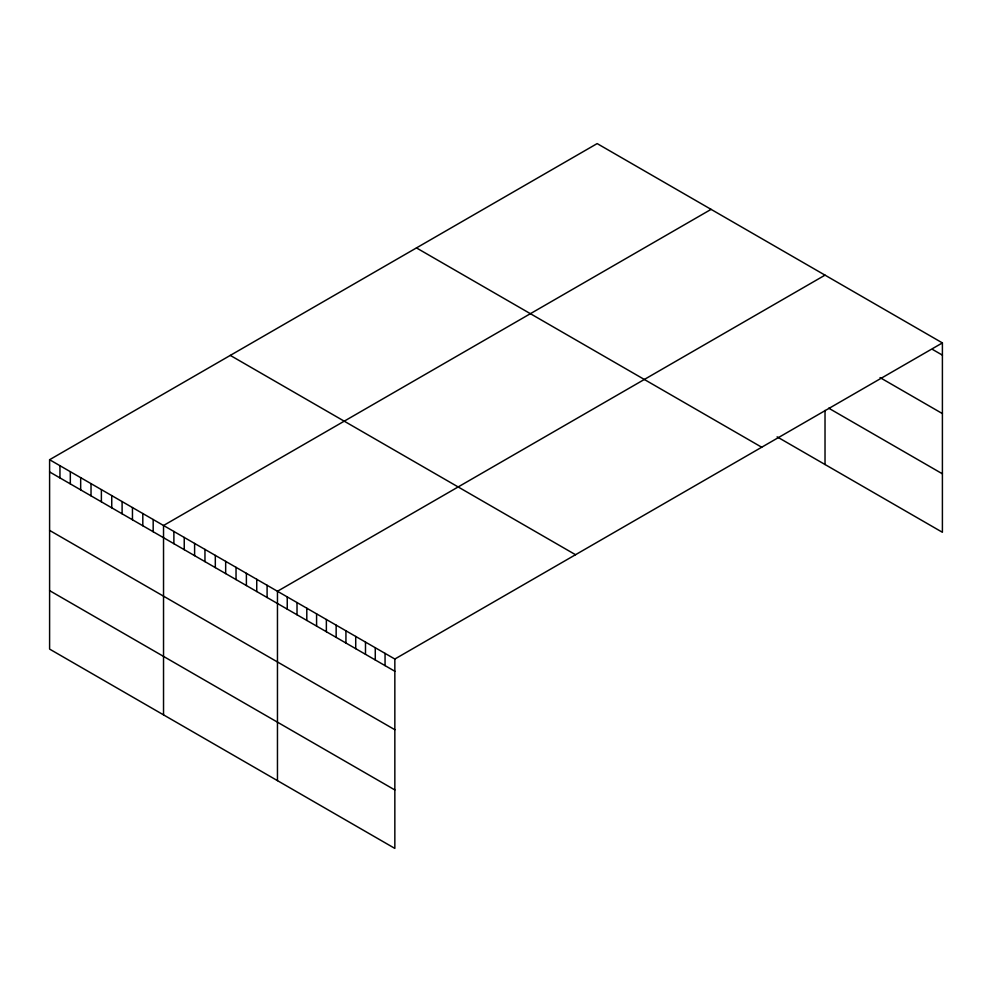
<?xml version="1.0" encoding="UTF-8"?>
<svg xmlns="http://www.w3.org/2000/svg" width="992" height="992" viewBox="0 0 992 992"><rect width="100%" height="100%" fill="white"/><g stroke="black" fill="none" stroke-linecap="round" stroke-linejoin="round"><path stroke-width="1.49" d="M49.6 459.718L394.841 659.035L394.841 848.408L49.6 649.09L49.6 459.718L597.159 143.592L942.4 342.91L942.4 532.282L777.12 436.852M711.09 209.362L163.531 525.5L163.531 714.872M825.022 275.144L277.462 591.269L277.462 780.642M394.841 659.035L942.4 342.91M932.616 349.482L942.4 355.136M880.04 377.592L942.4 413.59M828.692 408.171L942.4 473.816M416.466 247.913L761.707 447.231M230.293 355.396L575.534 554.714M49.6 471.932L394.841 671.262M49.6 530.398L394.841 729.715M49.6 590.624L394.841 789.954M825.022 410.44L825.022 464.516M385.057 653.393L385.057 665.607M375.274 647.751L375.274 659.965M365.49 642.097L365.49 654.323M355.719 636.455L355.719 648.669M345.935 630.8L345.935 643.027M336.152 625.158L336.152 637.372M326.368 619.504L326.368 631.73M316.584 613.862L316.584 626.076M306.801 608.208L306.801 620.434M297.017 602.566L297.017 614.78M287.246 596.924L287.246 609.138M267.096 585.292L267.096 597.506M256.742 579.316L256.742 591.53M246.388 573.326L246.388 585.553M236.034 567.35L236.034 579.576M225.668 561.373L225.668 573.587M215.314 555.396L215.314 567.61M204.96 549.407L204.96 561.633M194.606 543.43L194.606 555.656M184.239 537.453L184.239 549.68M173.885 531.476L173.885 543.69M153.177 519.51L153.177 531.737M142.811 513.534L142.811 525.76M132.457 507.557L132.457 519.771M122.103 501.58L122.103 513.794M111.749 495.591L111.749 507.817M101.382 489.614L101.382 501.84M91.028 483.637L91.028 495.851M80.674 477.66L80.674 489.874M70.32 471.671L70.32 483.898M59.954 465.694L59.954 477.921"/></g></svg>
